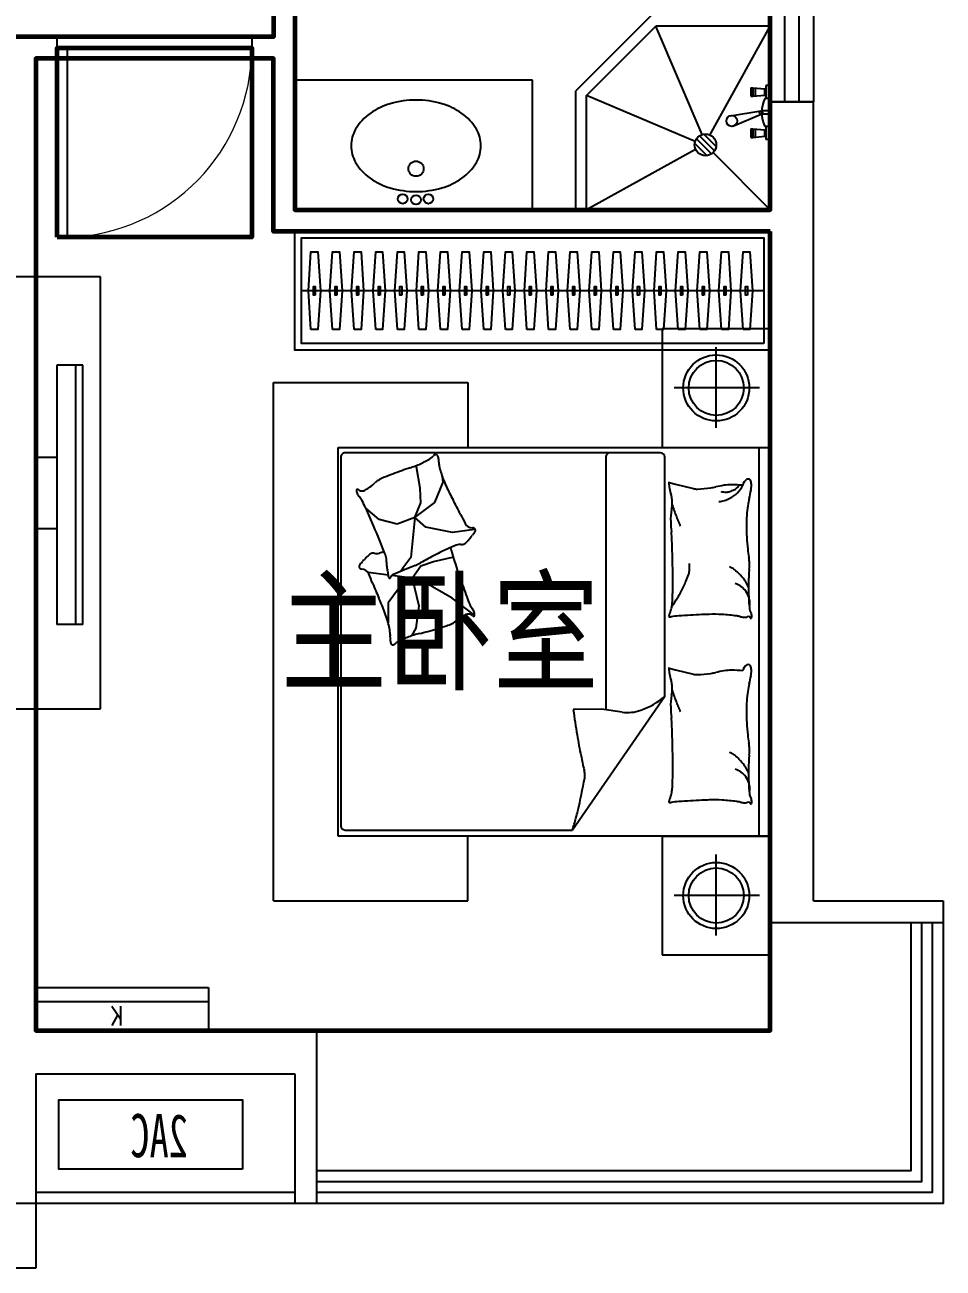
# Model space of a CAD drawing. Extents: x 907899 to 940699, y -827623 to -803523.
# Drawn here: x 928249 to 932499, y -827623 to -821867 of the extents above; entities that cross this region are included whole.
import ezdxf

# ---------------------------------------------------------------- set-up
doc = ezdxf.new("R2010")
doc.units = 0
doc.header["$LTSCALE"] = 1000
doc.header["$MEASUREMENT"] = 0
doc.linetypes.add('HIDDEN', pattern=[7.5, 5, -2.5])
doc.layers.get('0').update_dxf_attribs({"linetype": 'CONTINUOUS'})
for name, color, linetype in [('Balcony(阳台)', 11, 'CONTINUOUS'), ('BATH', 8, 'CONTINUOUS'), ('Elec(电器)', 33, 'CONTINUOUS'), ('Furniture(家具)', 8, 'CONTINUOUS'), ('WALL', 2, 'CONTINUOUS'), ('WINDOW', 4, 'CONTINUOUS'), ('家具', 8, 'CONTINUOUS'), ('家具示意', 8, 'CONTINUOUS')]:
    doc.layers.add(name, color=color, linetype=linetype)
for name, color, linetype, lineweight in [('GT_卧室', 1, 'CONTINUOUS', 60), ('GT_卫生间', 5, 'CONTINUOUS', 60), ('GT_过道', 30, 'CONTINUOUS', 60), ('GT_门', 245, 'CONTINUOUS', 60), ('文字标注', 121, 'CONTINUOUS', 0)]:
    doc.layers.add(name, color=color, linetype=linetype, lineweight=lineweight)
doc.styles.add('-黑体', font='simhei.ttf', dxfattribs={"width": 0.8})
doc.styles.add('_ZBHZ', font='simhei.ttf', dxfattribs={"width": 0.8})
doc.styles.add('DIM_FONT', font='ZBTXT.shx', dxfattribs={"width": 0.8})

# ---------------------------------------------------------------- blocks, each defined once
blk = doc.blocks.new('电视2')
at = {"layer": 'Furniture(家具)'}
for p, q in [((0, -400), (0, 0)), ((0, 0), (2000, 0)), ((2000, 0), (2000, -400)), ((1590.2, -116.3), (390.2, -116.3)), ((2000, -400), (0, -400))]:
    blk.add_line(p, q, dxfattribs=at)
at = {"layer": 'Furniture(家具)', "ltscale": 30}
for p, q in [((390.2, -82.1), (390.2, -201.7)), ((390.2, -82.1), (1590.2, -82.1)), ((1590.2, -82.1), (1590.2, -201.7)), ((1589.7, -201.7), (390.2, -201.7)), ((835, -300), (835, -201.7)), ((1165, -300), (1165, -201.7)), ((1165, -300), (835, -300))]:
    blk.add_line(p, q, dxfattribs=at)
blk = doc.blocks.new('*U45')
blk.add_line((-970, -275), (1170, -275))
for points in [[(-1000, 0), (1200, 0), (1200, -550), (-1000, -550)], [(-970, -30), (1170, -30), (1170, -520), (-970, -520)]]:
    blk.add_lwpolyline(points, close=True)
at = {"elevation": 0}
for points in [[(-874, -95), (-862, -275), (-874, -455), (-906, -455), (-918, -275), (-906, -95)], [(-774, -95), (-762, -275), (-774, -455), (-806, -455), (-818, -275), (-806, -95)], [(-674, -95), (-662, -275), (-674, -455), (-706, -455), (-718, -275), (-706, -95)], [(-574, -95), (-562, -275), (-574, -455), (-606, -455), (-618, -275), (-606, -95)], [(-474, -95), (-462, -275), (-474, -455), (-506, -455), (-518, -275), (-506, -95)], [(-374, -95), (-362, -275), (-374, -455), (-406, -455), (-418, -275), (-406, -95)], [(-274, -95), (-262, -275), (-274, -455), (-306, -455), (-318, -275), (-306, -95)], [(-174, -95), (-162, -275), (-174, -455), (-206, -455), (-218, -275), (-206, -95)], [(-74, -95), (-62, -275), (-74, -455), (-106, -455), (-118, -275), (-106, -95)], [(26, -95), (38, -275), (26, -455), (-6, -455), (-18, -275), (-6, -95)], [(126, -95), (138, -275), (126, -455), (94, -455), (82, -275), (94, -95)], [(226, -95), (238, -275), (226, -455), (194, -455), (182, -275), (194, -95)], [(326, -95), (338, -275), (326, -455), (294, -455), (282, -275), (294, -95)], [(426, -95), (438, -275), (426, -455), (394, -455), (382, -275), (394, -95)], [(526, -95), (538, -275), (526, -455), (494, -455), (482, -275), (494, -95)], [(626, -95), (638, -275), (626, -455), (594, -455), (582, -275), (594, -95)], [(726, -95), (738, -275), (726, -455), (694, -455), (682, -275), (694, -95)], [(826, -95), (838, -275), (826, -455), (794, -455), (782, -275), (794, -95)], [(926, -95), (938, -275), (926, -455), (894, -455), (882, -275), (894, -95)], [(1026, -95), (1038, -275), (1026, -455), (994, -455), (982, -275), (994, -95)], [(1126, -95), (1138, -275), (1126, -455), (1094, -455), (1082, -275), (1094, -95)]]:
    blk.add_lwpolyline(points, close=True, dxfattribs=at)
at = {"ltscale": 15, "elevation": 0}
for points in [[(-894, -255), (-886, -255), (-886, -295), (-894, -295)], [(-794, -255), (-786, -255), (-786, -295), (-794, -295)], [(-694, -255), (-686, -255), (-686, -295), (-694, -295)], [(-594, -255), (-586, -255), (-586, -295), (-594, -295)], [(-494, -255), (-486, -255), (-486, -295), (-494, -295)], [(-394, -255), (-386, -255), (-386, -295), (-394, -295)], [(-294, -255), (-286, -255), (-286, -295), (-294, -295)], [(-194, -255), (-186, -255), (-186, -295), (-194, -295)], [(-94, -255), (-86, -255), (-86, -295), (-94, -295)], [(6, -255), (14, -255), (14, -295), (6, -295)], [(106, -255), (114, -255), (114, -295), (106, -295)], [(206, -255), (214, -255), (214, -295), (206, -295)], [(306, -255), (314, -255), (314, -295), (306, -295)], [(406, -255), (414, -255), (414, -295), (406, -295)], [(506, -255), (514, -255), (514, -295), (506, -295)], [(606, -255), (614, -255), (614, -295), (606, -295)], [(706, -255), (714, -255), (714, -295), (706, -295)], [(806, -255), (814, -255), (814, -295), (806, -295)], [(906, -255), (914, -255), (914, -295), (906, -295)], [(1006, -255), (1014, -255), (1014, -295), (1006, -295)], [(1106, -255), (1114, -255), (1114, -295), (1106, -295)]]:
    blk.add_lwpolyline(points, close=True, dxfattribs=at)
blk = doc.blocks.new('A$C77202156')
at = {"layer": 'BATH'}
for p, q in [((350, 900), (0, 550)), ((900, 900), (350, 900)), ((900, 0), (900, 900)), ((50, 529.3), (370.7, 850)), ((584.5, 347.6), (370.7, 850)), ((900, 850), (370.7, 850)), ((620.7, 345.5), (900, 850)), ((0, 0), (0, 550)), ((50, 0), (50, 529.3)), ((552.5, 315.5), (50, 529.3)), ((810, 564.6), (810, 525)), ((810, 564.6), (820, 564.6)), ((810, 525), (820, 525)), ((820, 564.6), (875, 560)), ((820, 564.6), (820, 525)), ((820, 525), (875, 530)), ((830, 564.6), (830, 525)), ((875, 530), (875, 560)), ((875, 560), (875, 530)), ((900, 575), (880, 575)), ((880, 575), (880, 515)), ((900, 575), (899.9, 325)), ((900, 515), (875, 515)), ((715.4, 435.2), (855.9, 457.2)), ((727.2, 386.6), (857.7, 442.4)), ((732.5, 432.8), (732.5, 432.8)), ((900, 457.4), (857.7, 457.4)), ((900, 442.4), (857.7, 442.4)), ((649.5, 293), (592.9, 349.5)), ((809.9, 374.6), (809.9, 335)), ((809.9, 374.6), (819.9, 374.6)), ((819.9, 374.6), (819.9, 335)), ((819.9, 374.6), (874.9, 370)), ((829.9, 374.6), (829.9, 335)), ((899.9, 385), (874.9, 385)), ((874.9, 370), (874.9, 340)), ((874.9, 340), (874.9, 370)), ((879.9, 385), (879.9, 325)), ((607.1, 250.5), (550.5, 307.1)), ((627.6, 258.3), (558.3, 327.6)), ((641.7, 272.5), (572.4, 341.7)), ((809.9, 335), (819.9, 335)), ((819.9, 335), (874.9, 340)), ((899.9, 325), (879.9, 325)), ((554.5, 279.3), (50, 0)), ((635.3, 264.7), (900, 0)), ((0, 0), (900, 0))]:
    blk.add_line(p, q, dxfattribs=at)
for centre, radius in [((721.7, 411), 25), ((857.7, 449.9), 7.5)]:
    blk.add_circle(centre, radius, dxfattribs=at)
blk.add_arc((1008.3, 449.9), 148.3, 153.98453, 205.963, dxfattribs=at)
blk.add_ellipse((600, 300), major_axis=(35.4, 35.4), ratio=1, dxfattribs=at)
blk = doc.blocks.new('A$C04A21AEC')
at = {"layer": '家具示意'}
for p, q in [((500, 550), (0, 550)), ((0, 550), (0, 0)), ((500, 0), (500, 550)), ((250, 459.6), (250, 85.7)), ((50.4, 275), (444.8, 275)), ((500, 0), (0, 0))]:
    blk.add_line(p, q, dxfattribs=at)
for radius in [153, 127.5]:
    blk.add_circle((250, 275), radius, dxfattribs=at)
blk = doc.blocks.new('A$C6E3D31D3')
at = {"layer": '家具示意'}
for p, q in [((1400.5, 2400), (1400.5, 2100)), ((2300.5, 2400), (1400.5, 2400)), ((2300.5, 2400), (2300.5, 0)), ((0.5, 2100), (2000.5, 2100)), ((0.5, 300), (0.5, 2100)), ((52.9, 300), (52.9, 2100)), ((2000.5, 2100), (2000.5, 300)), ((489, 1453.5), (916.4, 2071.6)), ((1968.3, 2071.6), (916.4, 2071.6)), ((1988.3, 345.8), (1988.3, 2051.6)), ((686.7, 1526), (782.1, 1512.4)), ((761.6, 345.8), (761.6, 1515.3)), ((782.1, 1512.4), (912.2, 1514.1)), ((489, 1453.5), (489, 345.8)), ((438.8, 1329.6), (356.2, 1350.2)), ((468.8, 1322.1), (438.8, 1329.6)), ((1640.8, 1136.8), (1660.8, 1172.8)), ((1626.9, 1034), (1640.8, 1136.8)), ((1769.2, 1020.1), (1769.2, 1113)), ((1368.9, 1077.6), (1472.9, 998.4)), ((1472.9, 998.4), (1603.2, 923.3)), ((1658.5, 905.5), (1626.9, 1034)), ((1721.8, 954.9), (1769.2, 1020.1)), ((1603.2, 923.3), (1658.5, 905.5)), ((1658.5, 905.5), (1721.8, 954.9)), ((1658.5, 905.5), (1617.1, 848.2)), ((1644.7, 847.3), (1701, 870.3)), ((1658.5, 905.5), (1752.7, 893.7)), ((1700.5, 859.9), (1709.1, 872)), ((1701, 870.3), (1744.5, 888.1)), ((1767.4, 891.9), (1862, 880)), ((1559.8, 828.4), (1470.9, 808.6)), ((1617.1, 848.2), (1559.8, 828.4)), ((1645.5, 624.3), (1664.4, 810)), ((1664.4, 810), (1700.5, 859.9)), ((1368.8, 681), (1471.9, 694.8)), ((1471.9, 694.8), (1594, 669)), ((1594, 669), (1645.5, 624.3)), ((1645.5, 624.3), (1728, 655.2)), ((1728, 655.2), (1810.5, 634.6)), ((1810.5, 634.6), (1873.1, 581)), ((1645.5, 624.3), (1552.7, 555.4)), ((1645.5, 624.3), (1618, 557.2)), ((1552.7, 555.4), (1514.9, 460.8)), ((1618, 557.2), (1621.5, 488.4)), ((438.8, 470.3), (356.2, 491)), ((468.8, 462.8), (438.8, 470.3)), ((1514.9, 460.8), (1518.3, 436.8)), ((1621.5, 488.4), (1638.6, 390.3)), ((1638.6, 390.3), (1645.1, 387)), ((2000.5, 300), (0.5, 300)), ((509, 325.8), (1968.3, 325.8)), ((1400.5, 0), (1400.5, 300)), ((2300.5, 0), (1400.5, 0))]:
    blk.add_line(p, q, dxfattribs=at)
for centre, radius, start, end in [((1531.9, 1835.9), 657.4, 164.06481, 167.07446), ((2664.3, 1512.5), 1835.1, 162.26361, 164.06481), ((1968.3, 2051.6), 20, 0, 90), ((4852.7, 1073.7), 4064.6, 167.07446, 169.27244), ((114.8, 1939.6), 28.9, 175.69746, 210.65125), ((111, 1939.9), 25.1, 158.2117, 175.69746), ((90.9, 1947.9), 3.42, 109.56397, 158.2117), ((90.5, 1949), 2.32, 348.10694, 109.56397), ((43.6, 1897.4), 53.9, 5.25919, 30.65125), ((97, 1947.6), 4.28, 168.10694, 248.0096), ((101.2, 1958.1), 15.6, 248.0096, 291.42098), ((-720.1, 1827.1), 820.8, 1.90789, 5.25919), ((118.9, 1913.1), 32.8, 81.86652, 111.42098), ((88.7, 1702), 246, 77.89054, 81.86652), ((182, 2136.4), 198.3, 257.89054, 262.3191), ((277.5, 2844.8), 913.1, 262.3191, 266.63125), ((263.7, 2610.8), 678.7, 266.63125, 271.63309), ((244.1, 3297.1), 1365.2, 271.63309, 273.05496), ((-409.8, 15549.9), 13635.6, 273.05496, 273.50486), ((404.2, 2260.5), 321.2, 273.50486, 279.99836), ((599.8, 1871.7), 145.9, 167.13096, 176.42603), ((501.7, 1894.1), 45.3, 152.71588, 167.13096), ((463.3, 1925.1), 19.3, 73.30223, 99.99836), ((393.3, 1950.1), 76.7, 332.71588, 343.77885), ((383, 1953.1), 87.5, 343.77885, 352.87961), ((468.5, 1942.4), 1.32, 352.87961, 73.30223), ((194.3, 1883.8), 99.2, 175.78412, 195.93524), ((194.3, 1883.8), 99.2, 195.93524, 216.08636), ((-1393.2, 1804.7), 1494.3, 359.42426, 1.90789), ((1615.9, 1808.3), 1164, 176.42603, 179.71346), ((-772.1, 1798.4), 873.2, 355.19815, 359.42426), ((319.8, 1892.4), 234, 200.86028, 207.23959), ((180, 1820.4), 76.8, 207.23959, 218.38857), ((194.3, 1883.8), 99.2, 216.08636, 233.82335), ((194.3, 1883.8), 99.2, 233.82335, 251.56035), ((6170.4, 1785.5), 5718.5, 179.71346, 180.97038), ((916.3, 1819.5), 58.1, 169.27244, 187.73038), ((1051.1, 1837.8), 194.2, 187.73038, 193.1904), ((-1587.4, 1219.4), 2515.8, 11.67414, 13.1904), ((426.8, 2016), 391.6, 218.38857, 223.81151), ((306.7, 1900.7), 225.2, 223.81151, 230.96506), ((-1658.1, 1204.8), 2588, 9.49502, 11.67414), ((386.7, 1701.1), 289.7, 175.19815, 182.53859), ((249.5, 1695), 152.4, 182.53859, 190.18988), ((195.9, 1764.1), 49.3, 230.96506, 241.68324), ((267.4, 1896.9), 200.2, 241.68324, 246.99723), ((3814.4, 1745.6), 3362.2, 180.97038, 182.60963), ((-421.4, 1574.4), 529.3, 6.0867, 10.18988), ((-938.2, 1519.3), 1049, 0, 6.0867), ((-2833.8, 1008.2), 3780.1, 7.692, 9.49502), ((1670.9, 1647.9), 1216.5, 182.60963, 184.61758), ((-571.9, 1519.3), 682.7, 352.45315, 360), ((-251.5, 1207.2), 738.7, 23.48441, 25.31107), ((-251.5, 1207.2), 738.7, 21.65774, 23.48441), ((231.5, 1493.2), 230.1, 348.44144, 2.74906), ((-941.8, 1436.9), 1404.8, 2.74906, 4.61758), ((728.3, 1164.7), 375.1, 110.14884, 129.64454), ((661.2, 1347.7), 180.1, 81.86442, 110.14884), ((-251.5, 1207.2), 738.7, 19.42798, 21.65774), ((-251.5, 1207.2), 738.7, 17.19822, 19.42798), ((599.9, 1417.9), 145.9, 168.44144, 186.43405), ((391.2, 1313), 304.8, 164.25602, 171.56281), ((-135.3, 1461.5), 242.2, 344.25602, 352.45315), ((573.9, 1414.9), 119.7, 186.43405, 197.38641), ((249.1, 1334.1), 161.1, 171.56281, 180), ((178.4, 1334.1), 90.4, 180, 191.27238), ((93.2, 1337.8), 34.2, 296.58052, 355.59979), ((180.4, 1824), 491.8, 263.76764, 270), ((180.4, 1536.1), 204, 270, 279.68437), ((66.3, 2204.5), 882, 279.68437, 282.19838), ((319.7, 1032.5), 317.1, 98.00505, 102.19838), ((367.3, 694.1), 658.8, 92.66488, 98.00505), ((339.8, 1284.6), 67.7, 75.95481, 92.66488), ((240.4, 1310.5), 229.7, 9.4841, 17.38641), ((199.9, 1303.8), 270.8, 4.08294, 9.4841), ((102.6, 1319), 13.1, 191.27238, 296.58052), ((469.1, 1323), 0.917, 255.95506, 4.08294), ((1682.8, 1262.4), 75.5, 291.9373, 315.09547), ((1748.1, 1197.3), 16.8, 84.64276, 135.09547), ((1749.2, 1208.2), 5.8, 27.29586, 84.64276), ((1709.1, 1187.5), 50.9, 8.64435, 27.29586), ((2112.5, -780.4), 2003, 105.26254, 107.8396), ((2019.1, -438.1), 1648.1, 103.841, 105.26254), ((1494.3, 1691.8), 545.4, 283.841, 286.31224), ((1597, 1340.8), 179.8, 286.31224, 290.77727), ((716.5, 3661.5), 2661.9, 290.77727, 291.9373), ((1821.9, 1169.5), 63, 172.216, 188.22934), ((1700.2, 1186.2), 59.9, 352.216, 8.64435), ((2185.1, 1222.1), 430, 188.22934, 196.35275), ((1332.7, 1254.5), 194, 300.90563, 309.70047), ((1508.3, 1042.9), 81, 116.07349, 129.70047), ((1559.1, 939.2), 196.5, 107.8396, 116.07349), ((2371, 1276.6), 623.6, 196.35275, 203.0962), ((114.8, 1080.4), 28.9, 175.69746, 210.65125), ((111, 1080.6), 25.1, 158.2117, 175.69746), ((90.9, 1088.7), 3.42, 109.56397, 158.2117), ((90.5, 1089.7), 2.32, 348.10694, 109.56397), ((43.6, 1038.2), 53.9, 5.25919, 30.65125), ((97, 1088.4), 4.28, 168.10694, 248.0096), ((101.2, 1098.9), 15.6, 248.0096, 291.42098), ((-720.1, 967.9), 820.8, 1.90789, 5.25919), ((118.9, 1053.8), 32.8, 81.86652, 111.42098), ((88.7, 842.7), 246, 77.89054, 81.86652), ((182, 1277.2), 198.3, 257.89054, 262.3191), ((277.5, 1985.5), 913.1, 262.3191, 266.63125), ((263.7, 1751.6), 678.7, 266.63125, 271.63309), ((244.1, 2437.8), 1365.2, 271.63309, 273.05496), ((-409.8, 14690.7), 13635.6, 273.05496, 273.50486), ((404.2, 1401.2), 321.2, 273.50486, 279.99836), ((599.8, 1012.5), 145.9, 167.13096, 176.42603), ((501.7, 1034.9), 45.3, 152.71588, 167.13096), ((463.3, 1065.9), 19.3, 73.30223, 99.99836), ((393.3, 1090.8), 76.7, 332.71588, 343.77885), ((383, 1093.8), 87.5, 343.77885, 352.87961), ((468.5, 1083.1), 1.32, 352.87961, 73.30223), ((1404.1, 1075.1), 35.2, 176.05164, 200.34521), ((1373.3, 1077.3), 4.43, 103.28084, 176.05164), ((1427.4, 1083.8), 60.1, 200.34521, 218.58539), ((1373.8, 1075.4), 6.3, 36.57918, 103.28084), ((1390.2, 1087.6), 14.2, 216.57918, 259.59261), ((1318.5, 996.9), 79.2, 22.70692, 38.58539), ((1401.6, 1149.6), 77.1, 259.59261, 267.27138), ((1398.6, 1087.8), 15.3, 267.27138, 284.57091), ((1392.6, 1111.1), 39.3, 284.57091, 296.81793), ((1251.5, 1390.1), 352, 296.81793, 300.90563), ((194.3, 1024.5), 99.2, 175.78412, 195.93524), ((194.3, 1024.5), 99.2, 195.93524, 216.08636), ((-1393.2, 945.4), 1494.3, 359.42426, 1.90789), ((694.2, 830.4), 312.6, 147.86502, 153.50152), ((1046.5, 609.1), 728.6, 144.17371, 147.86502), ((1615.9, 949), 1164, 176.42603, 179.71346), ((619.4, 704.3), 837.1, 20.12867, 22.70692), ((-3377.8, -760.7), 5094.2, 19.08362, 20.12867), ((7167.7, 3322.2), 5838.3, 203.0962, 203.45233), ((-3786.1, -1429.8), 6101.9, 23.10398, 23.45233), ((-772.1, 939.2), 873.2, 355.19815, 359.42426), ((319.8, 1033.2), 234, 200.86028, 207.23959), ((180, 961.2), 76.8, 207.23959, 218.38857), ((194.3, 1024.5), 99.2, 216.08636, 233.82335), ((194.3, 1024.5), 99.2, 233.82335, 251.56035), ((1696.2, 330.8), 1432.3, 153.50152, 155.67347), ((6170.4, 926.2), 5718.5, 179.71346, 180.97038), ((-28.2, 173.4), 2016.2, 22.01877, 23.10398), ((4712.3, 2090.4), 3097.2, 202.01877, 202.89436), ((386.7, 841.9), 289.7, 175.19815, 182.53859), ((426.8, 1156.7), 391.6, 218.38857, 223.81151), ((306.7, 1041.5), 225.2, 223.81151, 230.96506), ((195.9, 904.9), 49.3, 230.96506, 241.68324), ((646.5, 855.3), 272.1, 175.91723, 183.5552), ((433, 870.5), 58, 159.32572, 175.91723), ((852.8, 712.1), 506.6, 155.67347, 159.32572), ((-1535.7, -123.4), 3145, 16.60846, 19.08362), ((1735.8, 909.4), 23.1, 292.23548, 342.81326), ((1762.2, 901.2), 4.67, 19.37993, 162.81326), ((1758, 899.7), 9.2, 355.74068, 19.37993), ((1801, 896.5), 34, 175.74068, 187.98224), ((1961, 918.9), 195.5, 187.98224, 194.88069), ((1598.7, 822.7), 179.4, 7.67836, 14.88069), ((1892.1, 899.5), 35.9, 202.89436, 268.84961), ((1891.1, 850.9), 12.7, 316.7905, 88.84961), ((249.5, 835.8), 152.4, 182.53859, 190.18988), ((-421.4, 715.2), 529.3, 6.0867, 10.18988), ((267.4, 1037.7), 200.2, 241.68324, 246.99723), ((3814.4, 886.3), 3362.2, 180.97038, 182.60963), ((837.8, 2191), 1565.2, 297.08835, 299.93597), ((1725.8, 648.9), 214.3, 112.23548, 119.93597), ((1705.9, 837.1), 71.2, 355.48816, 7.67836), ((1843, 826.3), 66.3, 175.48816, 188.12157), ((1892.7, 833.4), 116.6, 188.12157, 201.00435), ((1716, 963.3), 217.6, 312.08167, 318.38902), ((1384.9, 1257.4), 660.5, 318.38902, 319.38782), ((2176.7, 578.4), 382.5, 138.07538, 139.38782), ((1925.7, 803.8), 45.2, 131.47671, 138.07538), ((1849.6, 889.9), 69.7, 311.47671, 316.7905), ((-938.2, 660.1), 1049, 0, 6.0867), ((1427.3, 727.1), 22.6, 81.95082, 125.89357), ((1436.9, 794.9), 45.8, 261.95082, 292.41622), ((1070.9, 1682), 1005.4, 292.41622, 295.05285), ((1366.4, 742.2), 116.6, 10.73662, 16.60846), ((782.4, 2299.3), 1686.8, 295.05285, 297.08835), ((4719.9, 1918.9), 3145, 201.00435, 203.4795), ((2120.7, -166.9), 1005.4, 108.02034, 109.34479), ((1823.9, 745.7), 45.8, 77.55494, 108.02034), ((1838.6, 812.5), 22.6, 257.55494, 301.49769), ((1810, 859.2), 77.4, 301.49769, 312.08167), ((1670.9, 788.6), 1216.5, 182.60963, 184.61758), ((-941.8, 577.6), 1404.8, 2.74906, 4.61758), ((1377.9, 684.8), 12.7, 141.18639, 273.24549), ((1422.3, 649.1), 69.7, 135.8726, 141.18639), ((1339.8, 729.1), 45.2, 315.8726, 322.47126), ((1072.3, 934.6), 382.5, 322.47126, 323.7837), ((1913.8, 318.3), 660.5, 142.78491, 143.7837), ((1561.1, 586.2), 217.6, 136.47756, 142.78491), ((1459.4, 682.7), 77.4, 125.89357, 136.47756), ((-571.9, 660.1), 682.7, 352.45315, 360), ((-251.5, 348), 738.7, 23.48441, 25.31107), ((-251.5, 348), 738.7, 21.65774, 23.48441), ((231.5, 634), 230.1, 348.44144, 2.74906), ((1380.6, 636.3), 35.9, 27.29024, 93.24549), ((-1339.9, -767.3), 3097.2, 26.41465, 27.29024), ((6507.8, 2695.5), 5094.2, 203.4795, 204.52455), ((-251.5, 348), 738.7, 19.42798, 21.65774), ((-251.5, 348), 738.7, 17.19822, 19.42798), ((599.9, 558.6), 145.9, 168.44144, 186.43405), ((3239.6, 1507.5), 2016.2, 206.41465, 207.49986), ((6863.6, 3394), 6101.9, 207.49986, 207.84822), ((2634.7, 928.4), 837.1, 204.52455, 207.1028), ((391.2, 453.8), 304.8, 164.25602, 171.56281), ((-135.3, 602.2), 242.2, 344.25602, 352.45315), ((251.7, 411.8), 139.9, 117.39883, 135.09762), ((251.7, 411.8), 139.9, 106.51498, 117.39883), ((251.7, 411.8), 139.9, 95.63113, 106.51498), ((573.9, 555.7), 119.7, 186.43405, 197.38641), ((240.4, 451.3), 229.7, 9.4841, 17.38641), ((-3693.8, -2183.6), 5838.3, 27.49208, 27.84822), ((1960, 583.2), 79.2, 207.1028, 222.98127), ((1858.1, 488.2), 60.1, 24.74109, 42.98127), ((249.1, 474.9), 161.1, 171.56281, 180), ((178.4, 474.9), 90.4, 180, 191.27238), ((93.2, 478.6), 34.2, 296.58052, 355.59979), ((180.4, 964.8), 491.8, 263.76764, 270), ((251.7, 411.8), 139.9, 135.09762, 152.79641), ((215.8, 421.2), 89.9, 131.44291, 143.73593), ((191.1, 449.1), 52.6, 115.35512, 131.44291), ((233.3, 360.1), 151.1, 111.81492, 115.35512), ((253.5, 309.5), 205.6, 108.7799, 111.81492), ((180.4, 676.9), 204, 270, 279.68437), ((205.4, 451), 56.2, 90, 108.7799), ((205.4, 415.6), 91.5, 75.31489, 90), ((66.3, 1345.3), 882, 279.68437, 282.19838), ((319.7, 173.2), 317.1, 98.00505, 102.19838), ((367.3, -165.1), 658.8, 92.66488, 98.00505), ((339.8, 425.3), 67.7, 75.95481, 92.66488), ((199.9, 444.5), 270.8, 4.08294, 9.4841), ((469.1, 463.7), 0.917, 255.95506, 4.08294), ((932.1, 223.6), 623.6, 20.74863, 27.49208), ((1774.3, 522.7), 81, 300.46937, 314.09635), ((1965.6, 325.2), 194, 125.30151, 134.09635), ((2056.9, 196.2), 352, 121.21381, 125.30151), ((1894.9, 463.6), 39.3, 108.96679, 121.21381), ((1887.1, 486.4), 15.3, 91.66726, 108.96679), ((1888.9, 424.6), 77.1, 83.98849, 91.66726), ((1895.5, 487.2), 14.2, 40.97506, 83.98849), ((1910.9, 500.6), 6.3, 220.97506, 287.67673), ((1880.7, 498.6), 35.2, 0.44752, 24.74109), ((1911.5, 498.8), 4.43, 287.67673, 0.44752), ((102.6, 459.8), 13.1, 191.27238, 296.58052), ((1113.2, 292.2), 430, 12.62522, 20.74863), ((1151.5, 1960.2), 1648.1, 288.23689, 289.65842), ((1032.1, 2294.4), 2003, 289.65842, 292.23548), ((1715.7, 622.2), 196.5, 292.23548, 300.46937), ((509, 345.8), 20, 180, 270), ((741.6, 345.8), 20, 270, 0), ((1471.3, 372.4), 63, 356.61188, 12.62522), ((1593.9, 365.2), 59.9, 176.61188, 193.04023), ((1585.2, 363.1), 50.9, 193.04023, 211.69174), ((1617.2, 290.5), 75.5, 116.33318, 139.49135), ((2764.4, -2027.5), 2661.9, 115.17315, 116.33318), ((1708.7, 218.9), 179.8, 110.70812, 115.17315), ((1838, -123.2), 545.4, 108.23689, 110.70812), ((1968.3, 345.8), 20, 270, 0), ((1546.8, 339.4), 5.8, 211.69174, 269.03864), ((1547, 350.4), 16.8, 269.03864, 319.49135)]:
    blk.add_arc(centre, radius, start, end, dxfattribs=at)
at = {"layer": '家具示意', "style": 'DIM_FONT', "width": 0.8, "flags": 9}
for tag in ['YSIZE', 'XSIZE']:
    blk.add_attdef(tag, (0.5, 300), '', height=0.5, rotation=90, dxfattribs=at)
blk = doc.blocks.new('A$C7736197B')
for name, p in [('A$C04A21AEC', (0, 2350)), ('A$C6E3D31D3', (-0.5, 250)), ('A$C04A21AEC', (0, 0))]:
    blk.add_blockref(name, p)
blk = doc.blocks.new('_E12QMA')
for centre, radius in [((-57.4, -41.7), 22.1), ((0, -37.5), 22.1), ((61.8, -41.7), 22.1), ((0, -181.7), 35.3)]:
    blk.add_circle(centre, radius)
for centre, radius, start, end in [((-30.5, -395.5), 315.5, 106.29491, 125.21186), ((0, -499.9), 424.2, 90, 106.29491), ((0, -499.9), 424.2, 73.70509, 90), ((30.5, -395.5), 315.5, 54.78814, 73.70509), ((-77.1, -329.5), 234.6, 125.21186, 149.59017), ((77.1, -329.5), 234.6, 30.40983, 54.78814), ((-148.3, -287.7), 152.1, 149.59017, 180), ((148.3, -287.7), 152.1, 360, 390.40983), ((-148.3, -287.7), 152.1, 180, 210.40983), ((148.3, -287.7), 152.1, 329.59017, 360), ((-77.1, -245.9), 234.6, 210.40983, 234.78814), ((77.1, -245.9), 234.6, 305.21186, 329.59017), ((-30.5, -179.8), 315.5, 234.78814, 253.70509), ((30.5, -179.8), 315.5, 286.29491, 305.21186), ((0, -75.5), 424.2, 253.70509, 270), ((0, -75.5), 424.2, 270, 286.29491)]:
    blk.add_arc(centre, radius, start, end)
at = {"style": 'DIM_FONT', "width": 0.8, "flags": 9}
for tag in ['XSIZE', 'YSIZE']:
    blk.add_attdef(tag, (0, 0), '', height=0.5, dxfattribs=at)
blk = doc.blocks.new('空调室外机1')
at = {"ltscale": 0.5}
blk.add_lwpolyline([(0, -320), (850, -320), (850, 0), (0, 0)], close=True, dxfattribs=at)
at = {"ltscale": 0.5, "style": '_ZBHZ', "width": 0.65}
blk.add_text('2AC', height=200, dxfattribs=at).set_placement((253.1, -265.4))
blk = doc.blocks.new('*U47')
at = {"linetype": 'HIDDEN', "ltscale": 0.3}
blk.add_line((0, -116.7), (800, -116.7), dxfattribs=at)
for p, q in [((407.6, -137.1), (407.6, -226.7)), ((447.9, -137.6), (407.6, -195.8)), ((445.3, -226.2), (419.6, -178.5))]:
    blk.add_line(p, q)
blk.add_lwpolyline([(800, -50), (0, -50), (0, -250), (800, -250)], close=True, dxfattribs=at)
blk = doc.blocks.new('$TCHSYS$DOOR2D')
for p, q in [((0.45, 0.975), (0.5, 0.975)), ((0.45, 0), (0.45, 0.975)), ((0.5, 0), (0.5, 0.975)), ((0.5, 0), (0.45, 0))]:
    blk.add_line(p, q)
at = {"lineweight": 13}
blk.add_arc((0.475, 0), 0.975, 91.46928, 180, dxfattribs=at)
blk = doc.blocks.new('$TCHSYS$WIN2D')
for p, q in [((-0.5, 0.5), (0.5, 0.5)), ((-0.5, 0.5), (-0.5, -0.5)), ((0.5, 0.5), (0.5, -0.5)), ((0.5, 0.1667), (-0.5, 0.1667)), ((0.5, -0.1667), (-0.5, -0.1667)), ((-0.5, -0.5), (0.5, -0.5))]:
    blk.add_line(p, q)

msp = doc.modelspace()

# ---------------------------------------------------------------- linework, layer by layer
at = {"layer": 'Balcony(阳台)'}
for p, q in [((928299.1, -826723.3, 0), (928299.1, -827623.3, 0)), ((929499.1, -827273.3, 0), (928299.1, -827273.3, 0)), ((929499.1, -827323.3, 0), (928299.1, -827323.3, 0)), ((928299.1, -827623.3, 0), (924399.1, -827623.3, 0))]:
    msp.add_line(p, q, dxfattribs=at)
at = {"layer": 'BATH', "linetype": 'ByBlock'}
for p, q in [((930599.1, -822123.3, 0), (929499.1, -822123.3, 0)), ((930599.1, -822723.3, 0), (930599.1, -822123.3, 0))]:
    msp.add_line(p, q, dxfattribs=at)
at = {"layer": 'GT_卧室', "elevation": 0}
msp.add_lwpolyline([(931699.1, -822823.3), (929399.1, -822823.3), (929399.1, -822023.3), (928299.1, -822023.3), (928299.1, -826523.3), (931699.1, -826523.3), (931699.1, -822823.3)], dxfattribs=at)
at = {"layer": 'GT_卫生间'}
msp.add_lwpolyline([(931699.1, -821023.3), (929499.1, -821023.3), (929499.1, -822723.3), (931699.1, -822723.3), (931699.1, -821023.3)], dxfattribs=at)
at = {"layer": 'GT_过道'}
msp.add_lwpolyline([(925599.1, -817923.3), (925599.1, -820923.3), (929399.1, -820923.3), (929399.1, -821923.3), (924399.1, -821923.3), (924399.1, -817923.3), (925599.1, -817923.3)], dxfattribs=at)
at = {"layer": 'GT_门'}
msp.add_lwpolyline([(928399.1, -822850.8), (928399.1, -821973.3), (929299.1, -821973.3), (929299.1, -822850.8), (928399.1, -822850.8)], dxfattribs=at)
at = {"layer": 'WALL'}
for p, q in [((929399.1, -821823.3), (929399.1, -821923.3)), ((929499.1, -822023.3), (929499.1, -821823.3)), ((928199.1, -821923.3), (928299.1, -821923.3)), ((928399.1, -821923.3), (928299.1, -821923.3)), ((928399.1, -822023.3), (928399.1, -821923.3)), ((929399.1, -821923.3), (929299.1, -821923.3)), ((929299.1, -821923.3), (929299.1, -822023.3)), ((928299.1, -822023.3), (928399.1, -822023.3)), ((928299.1, -826123.3), (928299.1, -822023.3)), ((929299.1, -822023.3), (929399.1, -822023.3)), ((929399.1, -822023.3), (929399.1, -822823.3)), ((929499.1, -822023.3), (929499.1, -822723.3)), ((931899.1, -822223.3), (931699.1, -822223.3)), ((931699.1, -822223.3), (931699.1, -822723.3)), ((931899.1, -822823.3), (931899.1, -822223.3)), ((929499.1, -822723.3), (931699.1, -822723.3)), ((929399.1, -822823.3), (931699.1, -822823.3)), ((931699.1, -826023.3), (931699.1, -822823.3)), ((931899.1, -825923.3), (931899.1, -822823.3)), ((931899.1, -825923.3), (932499.1, -825923.3)), ((932499.1, -825923.3), (932499.1, -826023.3)), ((931699.1, -826023.3), (932499.1, -826023.3)), ((928299.1, -826523.3), (928299.1, -826123.3)), ((928299.1, -826123.3), (928299.1, -826123.3)), ((928299.1, -826523.3), (929599.1, -826523.3)), ((929599.1, -826523.3), (929599.1, -827323.3)), ((928299.1, -826723.3), (929499.1, -826723.3)), ((928299.1, -826723.3), (928299.1, -827323.3)), ((929499.1, -826723.3), (929499.1, -827323.3)), ((928299.1, -827323.3), (928099.1, -827323.3)), ((929599.1, -827323.3), (929499.1, -827323.3))]:
    msp.add_line(p, q, dxfattribs=at)
at = {"layer": 'WINDOW', "elevation": 0}
for points in [[(931699.1, -826023.3), (931699.1, -826523.3), (929599.1, -826523.3)], [(932499.1, -826023.3), (932499.1, -827323.3), (929599.1, -827323.3)], [(932449.1, -826023.3), (932449.1, -827273.3), (929599.1, -827273.3)], [(932399.1, -826023.3), (932399.1, -827223.3), (929599.1, -827223.3)], [(932349.1, -826023.3), (932349.1, -827173.3), (929599.1, -827173.3)]]:
    msp.add_lwpolyline(points, dxfattribs=at)

# ---------------------------------------------------------------- block references
at = {"rotation": 180}
msp.add_blockref('A$C7736197B', (931699.1, -823273.3, 0), dxfattribs=at)
at = {"layer": 'BATH', "linetype": 'ByBlock'}
msp.add_blockref('A$C77202156', (930799.1, -822723.3, 0), dxfattribs=at)
at = {"layer": 'Elec(电器)', "xscale": -1}
for name, p in [('*U47', (929099.1, -826273.3, 0)), ('空调室外机1', (929256.4, -826844.4, 0))]:
    msp.add_blockref(name, p, dxfattribs=at)
at = {"layer": 'Furniture(家具)', "rotation": 180}
msp.add_blockref('*U45', (930699.1, -823373.3, 0), dxfattribs=at)
at = {"layer": 'Furniture(家具)', "xscale": -1, "rotation": 270}
msp.add_blockref('电视2', (928599.1, -825033.3, 0), dxfattribs=at)
at = {"layer": 'WINDOW', "xscale": -900, "zscale": -900}
for name, p, yscale, rotation in [('$TCHSYS$WIN2D', (931799.1, -821773.3), 200, 89.99999999974801), ('$TCHSYS$DOOR2D', (928849.1, -821973.3), -900, 359.999999999903)]:
    msp.add_blockref(name, p, dxfattribs=dict(at, yscale=yscale, rotation=rotation))
at = {"layer": '家具', "extrusion": (0, 0, -1), "xscale": -1, "zscale": -1, "rotation": 180}
msp.add_blockref('_E12QMA', (-930059.5, -822715, 0), dxfattribs=at)

# ---------------------------------------------------------------- texts
at = {"layer": '文字标注', "style": '-黑体', "width": 0.8}
msp.add_text('主卧室', height=450, rotation=360, dxfattribs=at).set_placement((929433, -824902.7, 0))

doc.saveas('drawing.dxf')
